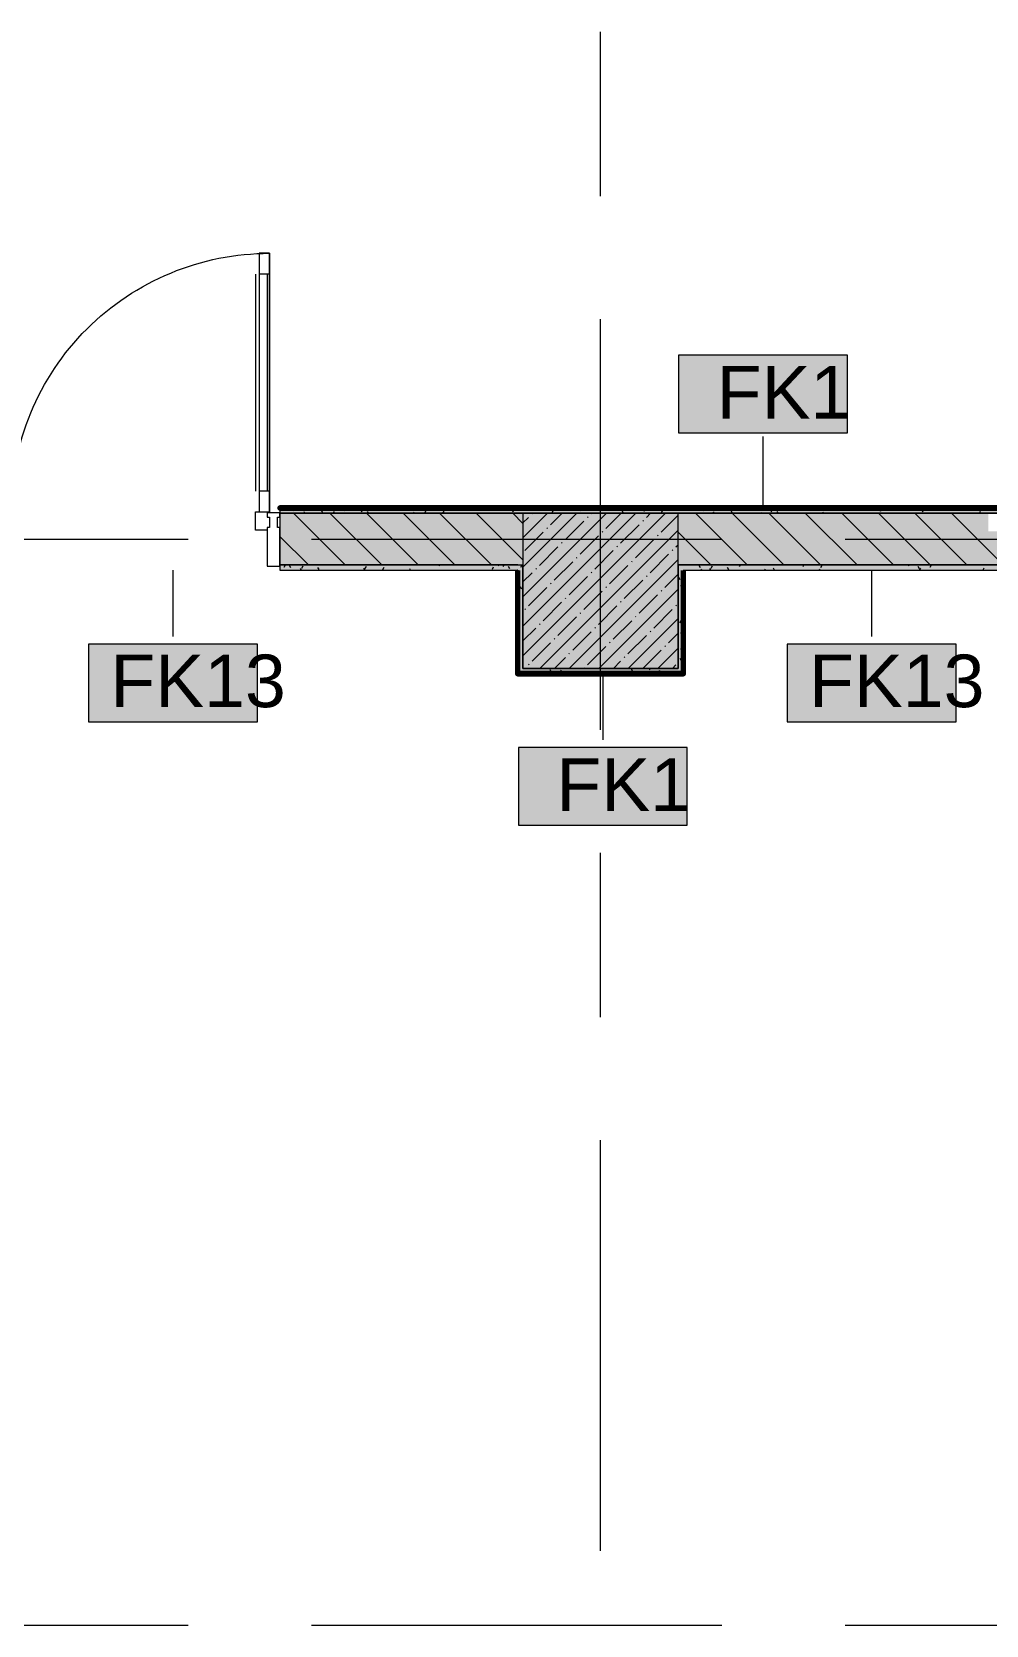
# Model space of a CAD drawing. Header units: millimetres. Extents: x -3817 to 677485, y -22715 to 103890.
# Drawn here: x 583279 to 586970, y 5477 to 11638 of the extents above; entities that cross this region are included whole.
import ezdxf

# ---------------------------------------------------------------- set-up
doc = ezdxf.new("R2010")
doc.units = ezdxf.units.MM
doc.layers.add('PDF _Геометрия', color=7, linetype='Continuous', true_color=0x1d1d1d)
doc.layers.add('PDF _Сплошная заливка', color=7, linetype='Continuous', true_color=0xffffff)
doc.layers.add('PDF _Текст', color=7, linetype='Continuous')
doc.styles.add('PDF GOST-Common', font='arial.ttf')

msp = doc.modelspace()

# ---------------------------------------------------------------- hatches: boundary and pattern name
at = {"layer": 'PDF _Сплошная заливка', "transparency": 33554559}
h = msp.add_hatch(color=256, dxfattribs=at)
h.paths.add_polyline_path([(590658.1, 9776.9), (590658.1, 9796.9), (584238.4, 9796.9), (584238.4, 9776.9), (590158.1, 9776.9)], flags=0)
h.paths.add_polyline_path([(582608.4, 9776.9), (582608.4, 9796.9), (579895.8, 9796.9), (579884.3, 9776.9), (581977.9, 9776.9)], flags=0)
h.paths.add_polyline_path([(579838.1, 9776.9), (579849.7, 9796.9), (579633.1, 9796.9), (579633.1, 9784.9), (579663.1, 9784.9), (579663.1, 9776.9), (579833.1, 9776.9)], flags=0)
h.paths.add_polyline_path([(578503.1, 9776.9), (578503.1, 9784.9), (578533.1, 9785.9), (578533.1, 9796.9), (576289, 9796.9), (576289, 9776.9), (578361, 9776.9)], flags=0)
h.paths.add_polyline_path([(574078.1, 9776.9), (574729.1, 9776.9), (574729.1, 9796.9), (567383.4, 9796.9), (567383.4, 9776.9), (573976.6, 9776.9)], flags=0)
h.paths.add_polyline_path([(565738.4, 9776.9), (565738.4, 9796.9), (560928.1, 9796.9), (560928.1, 9776.9), (565207.7, 9776.9)], flags=0)
h.paths.add_polyline_path([(560762.8, 9776.9), (560923.1, 9776.9), (560923.1, 9796.9), (560583.7, 9796.9), (560572.8, 9777.9), (560538.1, 9796.9), (560533.1, 9796.9), (560533.1, 9776.9), (560538.1, 9776.9)], flags=0)
h.paths.add_polyline_path([(560428.1, 9776.9), (560528.1, 9776.9), (560528.1, 9796.9), (557743.1, 9796.9), (557743.1, 9776.9), (559828.1, 9776.9)], flags=0)
h.paths.add_polyline_path([(556098.1, 9776.9), (556098.1, 9796.9), (555478.1, 9796.9), (555478.1, 9784.9), (555533.1, 9784.9), (555533.1, 9776.9), (555898.1, 9776.9)], flags=0)
h.paths.add_polyline_path([(553418.1, 9776.9), (553973.1, 9778.7), (553973.1, 9784.9), (554028.1, 9784.9), (554028.1, 9796.9), (553418.1, 9796.9), (553418.1, 9785.9)], flags=0)
h = msp.add_hatch(color=256, dxfattribs=at)
h.paths.add_polyline_path([(585778.1, 9576.9), (590158.1, 9576.9), (590158.1, 9776.9), (588178.1, 9776.9), (588178.1, 9706.9), (586978.1, 9706.9), (586978.1, 9776.9), (585778.1, 9776.9)], flags=0)
h.paths.add_polyline_path([(590708.1, 9576.9), (590708.1, 9775.9), (590658.1, 9775.9), (590658.1, 9576.9)], flags=0)
h.paths.add_polyline_path([(585158.1, 9576.9), (585178.1, 9576.9), (585178.1, 9776.9), (584238.4, 9776.9), (584238.4, 9576.9)], flags=0)
h.paths.add_polyline_path([(582608.4, 9576.9), (582608.4, 9776.9), (581977.9, 9776.9), (581977.9, 9576.9), (582607.9, 9576.9)], flags=0)
for points in [[(585158.1, 9556.9), (585158.1, 9576.9), (584238.4, 9576.9), (584238.4, 9556.9), (585157.1, 9556.9)], [(589358.1, 9556.9), (589358.1, 9576.9), (585778.1, 9576.9), (585778.1, 9556.9), (589357.1, 9556.9)], [(585778.1, 9156.9), (585798.1, 9156.9), (585798.1, 9556.9), (585778.1, 9556.9), (585778.1, 9176.9)], [(585778.1, 9156.9), (585778.1, 9176.9), (585158.1, 9176.9), (585158.1, 9156.9), (585668.4, 9156.9)]]:
    msp.add_hatch(color=256, dxfattribs=at).paths.add_polyline_path(points)

# ---------------------------------------------------------------- linework, layer by layer
at = {"layer": 'PDF _Геометрия', "color": 253, "lineweight": 9, "true_color": 0xaaaaaa}
for points in [[(585478.1, 11003.3), (585478.1, 11638.3)], [(584144.4, 10701.9), (584144.4, 9861.9)], [(584198.4, 10701.9), (584158.4, 10701.9)], [(584188.4, 10701.9), (584188.4, 9861.9)], [(585478.1, 8939.5), (585478.1, 10527)], [(584198.4, 9861.9), (584158.4, 9861.9)], [(584188.4, 9711.9), (584143.4, 9711.9), (584143.4, 9781.9), (584198.4, 9781.9), (584198.4, 9778.9)], [(584198.4, 9761.9), (584198.4, 9721.9)], [(583249, 9676.9), (583884, 9676.9)], [(584360.3, 9676.9), (585947.8, 9676.9)], [(586424, 9676.9), (587059, 9676.9)], [(585478.1, 7828.3), (585478.1, 8463.3)], [(585478.1, 5764.5), (585478.1, 7352)], [(583249, 5476.9), (583884, 5476.9)], [(584360.3, 5476.9), (585947.8, 5476.9)], [(586424, 5476.9), (587059, 5476.9)]]:
    msp.add_lwpolyline(points, dxfattribs=at)
msp.add_lwpolyline([(582648.4, 9781.9), (582648.4, 10331.9), (582770.7, 10318.1), (582887, 10277.4), (582991.3, 10211.9), (583078.4, 10124.8), (583143.9, 10020.5), (583184.6, 9904.2), (583198.4, 9781.9, -0.414214), (584198.4, 10781.9), (584198.4, 9781.9)], format="xyb", dxfattribs=at)
msp.add_lwpolyline([(584158.4, 9781.9), (584198.4, 9781.9), (584198.4, 10781.9), (584158.4, 10781.9), (584158.4, 9781.9), (584198.4, 9781.9), (584198.4, 10781.9), (584158.4, 10781.9)], close=True, dxfattribs=at)
at = {"layer": 'PDF _Геометрия', "color": 7, "lineweight": 9}
for points in [[(586433.5, 10388), (585780.4, 10388), (585780.4, 10088), (586433.5, 10088)], [(585778.1, 9776.9), (585178.1, 9776.9), (585178.1, 9176.9), (585778.1, 9176.9)], [(584151.2, 9270.4), (583498.1, 9270.4), (583498.1, 8970.4), (584151.2, 8970.4)], [(586853.5, 9270.4), (586200.4, 9270.4), (586200.4, 8970.4), (586853.5, 8970.4)], [(585813.5, 8870.4), (585160.4, 8870.4), (585160.4, 8570.4), (585813.5, 8570.4)]]:
    msp.add_lwpolyline(points, close=True, dxfattribs=at)
for points in [[(586106.9, 9797.4), (586106.9, 10074.1)], [(583824.6, 9556.4), (583824.6, 9300.5)], [(585158.1, 9576.9), (584238.4, 9576.9), (585158.1, 9576.9), (585178.1, 9576.9)], [(584238.4, 9556.9), (585157.1, 9556.9)], [(585158.1, 9556.9), (585158.1, 9176.9)], [(589458.1, 9576.9), (589378.1, 9576.9), (589358.1, 9576.9), (585778.1, 9576.9), (589358.1, 9576.9)], [(585798.1, 9556.9), (589357.1, 9556.9)], [(585798.1, 9156.9), (585798.1, 9555.9)], [(586526.9, 9556.4), (586526.9, 9300.5)], [(585487, 9156.4), (585487, 8900.5)]]:
    msp.add_lwpolyline(points, dxfattribs=at)
at = {"layer": 'PDF _Геометрия', "color": 231, "lineweight": 70, "true_color": 0xff80c0}
for points in [[(590688.1, 9866.9), (590687.1, 9866.9), (590687.1, 9797.9), (584238.4, 9797.9), (584238.4, 9796.9), (590688.1, 9796.9)], [(585157.1, 9555.9), (585157.1, 9156.9), (585157.1, 9155.9), (585798.1, 9155.9), (585799.1, 9155.9), (585799.1, 9555.9)], [(585798.1, 9156.9), (585158.1, 9156.9), (585158.1, 9176.9)]]:
    msp.add_lwpolyline(points, dxfattribs=at)
at = {"layer": 'PDF _Геометрия', "color": 9, "lineweight": 9, "true_color": 0xc0c0c0}
for points in [[(590688.1, 9796.9), (584238.4, 9796.9), (584238.4, 9776.9), (590658.1, 9776.9), (590438.1, 9776.9), (584238.4, 9776.9), (584238.4, 9576.9), (584238.4, 9556.9)], [(585778.1, 9576.9), (585778.1, 9556.9), (585778.1, 9176.9), (585178.1, 9176.9), (585178.1, 9576.9)], [(585158.1, 9176.9), (585158.1, 9156.9), (585778.1, 9156.9), (585798.1, 9156.9)]]:
    msp.add_lwpolyline(points, dxfattribs=at)
at = {"layer": 'PDF _Геометрия', "color": 253, "lineweight": 9, "true_color": 0x9b9b9b}
for points in [[(584676.8, 9794.5), (584675.4, 9796.9)], [(585089.9, 9796.9), (585086.1, 9790.2)], [(585100.3, 9792.6), (585097.8, 9796.9)], [(585336.3, 9796.9), (585331.8, 9789.2)], [(585523.7, 9790.7), (585520.1, 9796.9)], [(585934.6, 9796.9), (585932.9, 9794)], [(586180.9, 9796.9), (586178.7, 9792.9)], [(586251.3, 9796.9), (586246.7, 9788.9)], [(586260.9, 9794), (586259.2, 9796.9)], [(586684.3, 9792.1), (586681.6, 9796.9)], [(584244.2, 9795.2), (584239.2, 9786.5)], [(584295, 9785.2), (584290, 9793.9)], [(584335, 9776.9), (584331.6, 9782.8)], [(584404.7, 9778.1), (584399.7, 9786.8)], [(584448.3, 9782.9), (584444.8, 9776.9)], [(584490, 9794.1), (584484.9, 9785.4)], [(584558, 9790), (584553, 9781.3)], [(584581.4, 9776.9), (584577.4, 9783.9)], [(584757.4, 9776.9), (584755.1, 9780.9)], [(584803.7, 9788.9), (584798.7, 9780.2)], [(584871.8, 9784.8), (584867.2, 9776.9)], [(585141.9, 9781.4), (585136.9, 9790.1)], [(585295.2, 9786.7), (585290.2, 9778)], [(585404.9, 9793.8), (585399.8, 9785.1)], [(585455.7, 9786.6), (585450.6, 9795.3)], [(585565.3, 9779.5), (585560.3, 9788.2)], [(585602.1, 9776.9), (585601.9, 9777.1)], [(585650.6, 9792.7), (585645.6, 9784)], [(585701.4, 9787.7), (585696.4, 9796.4)], [(585718.6, 9788.6), (585713.6, 9779.9)], [(585879.1, 9784.7), (585874.1, 9793.4)], [(585918.8, 9776.9), (585915.7, 9782.3)], [(585988.8, 9777.6), (585983.7, 9786.3)], [(586100.4, 9779.3), (586099, 9776.9)], [(586142.1, 9790.5), (586137, 9781.8)], [(586165.2, 9776.9), (586161.4, 9783.3)], [(586341.2, 9776.9), (586339.1, 9780.4)], [(586346.2, 9778.2), (586345.4, 9776.9)], [(586497.5, 9796.5), (586492.4, 9787.8)], [(586565.5, 9792.4), (586560.5, 9783.7)], [(586726, 9780.9), (586720.9, 9789.6)], [(586947.3, 9783.1), (586943.7, 9776.9)], [(584258.4, 9575.8), (584253.3, 9567.1)], [(584280.9, 9565.9), (584275.8, 9574.6)], [(584321.3, 9556.9), (584317.5, 9563.4)], [(584326.4, 9571.7), (584321.4, 9563)], [(584390.5, 9558.8), (584385.5, 9567.5)], [(584567.6, 9556.9), (584563.2, 9564.5)], [(584572.1, 9570.6), (584567.1, 9561.9)], [(584640.2, 9566.6), (584635.1, 9557.9)], [(584662.7, 9575.1), (584661.7, 9576.9)], [(584743.6, 9556.9), (584740.9, 9561.5)], [(584857.3, 9576.9), (584854.5, 9572)], [(585022, 9557.3), (585021.7, 9556.9)], [(585063.6, 9568.5), (585058.6, 9559.8)], [(585086.1, 9573.2), (585084, 9576.9)], [(585103.7, 9576.9), (585100.2, 9570.9)], [(585127.8, 9562.1), (585122.7, 9570.8)], [(585173.3, 9575.5), (585168.2, 9566.8)], [(585865, 9565.4), (585859.9, 9574.1)], [(585868.8, 9561.1), (585866.4, 9556.9)], [(585905.1, 9556.9), (585901.6, 9562.9)], [(585910.5, 9572.3), (585905.5, 9563.5)], [(585948.3, 9576.9), (585947.1, 9574.7)], [(585974.6, 9558.3), (585969.6, 9567)], [(586018.7, 9576.9), (586015.1, 9570.6)], [(586114.6, 9560), (586112.8, 9556.9)], [(586151.4, 9556.9), (586147.3, 9564)], [(586246.8, 9574.6), (586245.5, 9576.9)], [(586265.1, 9576.9), (586260.9, 9569.5)], [(586327.4, 9556.9), (586325, 9561)], [(586333.9, 9574.1), (586328.9, 9565.4)], [(586670.2, 9572.7), (586667.8, 9576.9)], [(586711.8, 9561.6), (586706.8, 9570.3)], [(586715.7, 9564.9), (586711.1, 9556.9)], [(586757.4, 9576), (586752.3, 9567.3)], [(586863.4, 9576.9), (586862, 9574.4)], [(586961.5, 9563.8), (586957.5, 9556.9)], [(585173.5, 9482.9), (585168.4, 9491.6)], [(585178, 9496.9), (585178.1, 9496.9)], [(585785.8, 9519.6), (585780.7, 9528.4)], [(585787.6, 9496.9), (585797.6, 9496.9)], [(585178, 9435.9), (585178.1, 9435.9)], [(585178, 9344.5), (585178.1, 9344.5)], [(585788.6, 9361.1), (585783.5, 9352.4)], [(585787.6, 9314), (585797.6, 9314)], [(585798.1, 9316.7), (585794.7, 9310.7)], [(585159.3, 9263.6), (585158.1, 9265.7)], [(585787.6, 9253), (585797.6, 9253)], [(585164, 9193.7), (585159, 9185)], [(585790.9, 9205.9), (585785.9, 9214.6)], [(585178, 9161.6), (585188, 9161.6)], [(585246.7, 9173.2), (585244.6, 9176.9)], [(585288.3, 9162), (585283.3, 9170.8)], [(585284.8, 9159.2), (585283.5, 9156.9)], [(585326.5, 9170.3), (585321.5, 9161.6)], [(585330.4, 9161.6), (585340.4, 9161.6)], [(585394.5, 9166.2), (585389.5, 9157.5)], [(585421.8, 9161.6), (585431.9, 9161.6)], [(585513.2, 9161.6), (585523.3, 9161.6)], [(585541.4, 9176.9), (585540.8, 9175.8)], [(585602.1, 9167.2), (585597.1, 9175.9)], [(585640.2, 9165.1), (585635.5, 9156.9)], [(585670.1, 9171.3), (585666.9, 9176.9)], [(585696.1, 9161.6), (585706.2, 9161.6)], [(585708.3, 9161.1), (585705.9, 9156.9)], [(585711.8, 9160.2), (585706.7, 9168.9)], [(585748.9, 9156.9), (585748.4, 9157.7)], [(585787.6, 9161.6), (585797.6, 9161.6)]]:
    msp.add_lwpolyline(points, dxfattribs=at)
at = {"layer": 'PDF _Геометрия', "color": 7, "lineweight": 20}
msp.add_lwpolyline([(584228.4, 9721.9), (584228.4, 9761.9), (584238.4, 9761.9), (584238.4, 9778.9), (584188.4, 9778.9), (584188.4, 9761.9), (584198.4, 9761.9), (584198.4, 9721.9), (584188.4, 9721.9), (584188.4, 9571.9), (584238.4, 9571.9), (584238.4, 9721.9)], close=True, dxfattribs=at)
at = {"layer": 'PDF _Геометрия', "lineweight": 9}
for points in [[(584490.4, 9576.9), (584290.4, 9776.9)], [(584631.8, 9576.9), (584431.8, 9776.9)], [(584773.2, 9576.9), (584573.2, 9776.9)], [(584914.6, 9576.9), (584714.6, 9776.9)], [(585056, 9576.9), (584856, 9776.9)], [(585178.1, 9596.2), (584997.5, 9776.9)], [(585178.1, 9737.6), (585138.9, 9776.9)], [(585178.1, 9682), (585273, 9776.9)], [(585178.1, 9567.9), (585387, 9776.9)], [(585178.1, 9453.9), (585501.1, 9776.9)], [(585178.1, 9339.8), (585615.1, 9776.9)], [(585178.1, 9225.8), (585729.2, 9776.9)], [(585178.1, 9739), (585199.6, 9760.5)], [(585213.9, 9774.8), (585216, 9776.9)], [(585285.2, 9732), (585330, 9776.9)], [(585342.2, 9675), (585413.5, 9746.3)], [(585427.7, 9760.5), (585430.1, 9762.9)], [(585442, 9774.8), (585444.1, 9776.9)], [(585499, 9717.7), (585558.1, 9776.9)], [(585641.6, 9746.3), (585643.9, 9748.6)], [(585655.8, 9760.5), (585672.2, 9776.9)], [(585712.9, 9703.5), (585778.1, 9768.8)], [(586046, 9576.9), (585846, 9776.9)], [(586187.4, 9576.9), (585987.4, 9776.9)], [(586328.8, 9576.9), (586128.8, 9776.9)], [(586470.3, 9576.9), (586270.3, 9776.9)], [(586611.7, 9576.9), (586411.7, 9776.9)], [(586753.1, 9576.9), (586553.1, 9776.9)], [(586894.5, 9576.9), (586694.5, 9776.9)], [(587035.9, 9576.9), (586835.9, 9776.9)], [(584348.9, 9576.9), (584238.4, 9687.4)], [(585185.4, 9632.2), (585256.7, 9703.5)], [(585243.2, 9176.9), (585778.1, 9711.7)], [(585270.9, 9717.7), (585273.3, 9720.1)], [(585399.2, 9618), (585470.5, 9689.2)], [(585484.8, 9703.5), (585487.1, 9705.9)], [(585556, 9660.7), (585627.3, 9732)], [(585613.1, 9603.7), (585684.3, 9675)], [(585698.6, 9689.2), (585701, 9691.6)], [(585904.6, 9576.9), (585778.1, 9703.3)], [(585242.4, 9575.2), (585313.7, 9646.5)], [(585327.9, 9660.7), (585330.3, 9663.1)], [(585456.2, 9560.9), (585527.5, 9632.2)], [(585541.8, 9646.5), (585544.1, 9648.8)], [(585670.1, 9546.7), (585741.4, 9618)], [(585755.6, 9632.2), (585758, 9634.6)], [(585769.9, 9646.5), (585778.1, 9654.7)], [(585228.1, 9560.9), (585230.5, 9563.3)], [(585299.4, 9518.2), (585370.7, 9589.4)], [(585357.3, 9176.9), (585778.1, 9597.7)], [(585385, 9603.7), (585387.3, 9606.1)], [(585513.3, 9503.9), (585584.5, 9575.2)], [(585598.8, 9589.4), (585601.2, 9591.8)], [(585178.1, 9510.9), (585213.9, 9546.7)], [(585199.6, 9418.4), (585270.9, 9489.6)], [(585285.2, 9503.9), (585287.5, 9506.3)], [(585356.4, 9461.1), (585427.7, 9532.4)], [(585442, 9546.7), (585444.4, 9549)], [(585499, 9489.6), (585501.4, 9492)], [(585570.3, 9446.9), (585641.6, 9518.2)], [(585655.8, 9532.4), (585658.2, 9534.8)], [(585727.1, 9489.6), (585778.1, 9540.7)], [(585256.7, 9361.3), (585327.9, 9432.6)], [(585342.2, 9446.9), (585344.6, 9449.2)], [(585413.5, 9404.1), (585484.8, 9475.4)], [(585471.3, 9176.9), (585778.1, 9483.6)], [(585556, 9432.6), (585558.4, 9435)], [(585627.3, 9389.9), (585698.6, 9461.1)], [(585712.9, 9475.4), (585715.2, 9477.8)], [(585185.4, 9404.1), (585187.7, 9406.5)], [(585313.7, 9304.3), (585385, 9375.6)], [(585399.2, 9389.9), (585401.6, 9392.2)], [(585470.5, 9347.1), (585541.8, 9418.4)], [(585585.4, 9176.9), (585778.1, 9369.6)], [(585613.1, 9375.6), (585615.4, 9378)], [(585684.3, 9332.8), (585755.6, 9404.1)], [(585769.9, 9418.4), (585772.2, 9420.7)], [(585178.1, 9282.8), (585228.1, 9332.8)], [(585242.4, 9347.1), (585244.8, 9349.5)], [(585370.7, 9247.3), (585442, 9318.6)], [(585456.2, 9332.8), (585458.6, 9335.2)], [(585527.5, 9290.1), (585598.8, 9361.3)], [(585584.5, 9233), (585655.8, 9304.3)], [(585670.1, 9318.6), (585672.5, 9320.9)], [(585741.4, 9275.8), (585778.1, 9312.6)], [(585213.9, 9204.5), (585285.2, 9275.8)], [(585299.4, 9290.1), (585301.8, 9292.4)], [(585427.7, 9190.3), (585499, 9261.5)], [(585513.3, 9275.8), (585515.6, 9278.2)], [(585642.4, 9176.9), (585712.9, 9247.3)], [(585699.4, 9176.9), (585778.1, 9255.5)], [(585727.1, 9261.5), (585729.5, 9263.9)], [(585199.6, 9190.3), (585202, 9192.6)], [(585300.3, 9176.9), (585342.2, 9218.8)], [(585356.4, 9233), (585358.8, 9235.4)], [(585528.4, 9176.9), (585556, 9204.5)], [(585570.3, 9218.8), (585572.7, 9221.1)], [(585756.5, 9176.9), (585769.9, 9190.3)], [(585414.3, 9176.9), (585415.8, 9178.4)]]:
    msp.add_lwpolyline(points, dxfattribs=at)
at = {"layer": 'PDF _Геометрия', "color": 231, "lineweight": 9, "true_color": 0xff80c0}
for points in [[(585158.1, 9176.9), (585158.1, 9556.9), (585157.1, 9556.9)], [(585799.1, 9555.9), (585798.1, 9555.9), (585798.1, 9156.9)]]:
    msp.add_lwpolyline(points, dxfattribs=at)
at = {"layer": 'PDF _Сплошная заливка', "lineweight": 9, "transparency": 33554559}
for points in [[(586433.5, 10388), (585780.4, 10388), (586433.5, 10088), (585780.4, 10088)], [(584151.2, 9270.4), (583498.1, 9270.4), (584151.2, 8970.4), (583498.1, 8970.4)], [(586853.5, 9270.4), (586200.4, 9270.4), (586853.5, 8970.4), (586200.4, 8970.4)], [(585813.5, 8870.4), (585160.4, 8870.4), (585813.5, 8570.4), (585160.4, 8570.4)]]:
    msp.add_solid(points, dxfattribs=at)
at = {"layer": 'PDF _Сплошная заливка', "lineweight": 35, "transparency": 33554559}
for points in [[(585178.1, 9176.9), (585778.1, 9176.9), (585178.1, 9776.9), (585778.1, 9776.9)], [(585178.1, 9176.9), (585178.1, 9576.9), (585158.1, 9176.9), (585158.1, 9576.9)]]:
    msp.add_solid(points, dxfattribs=at)

# ---------------------------------------------------------------- texts
at = {"layer": 'PDF _Текст', "char_height": 203.2, "attachment_point": 4, "style": 'PDF GOST-Common'}
for s, insert in [('FK1', (585927.5, 10244.6)), ('FK13', (583582.6, 9127)), ('FK13', (586284.9, 9127)), ('FK1', (585307.5, 8727))]:
    msp.add_mtext(s, dxfattribs=dict(at, insert=insert))

doc.saveas('drawing.dxf')
